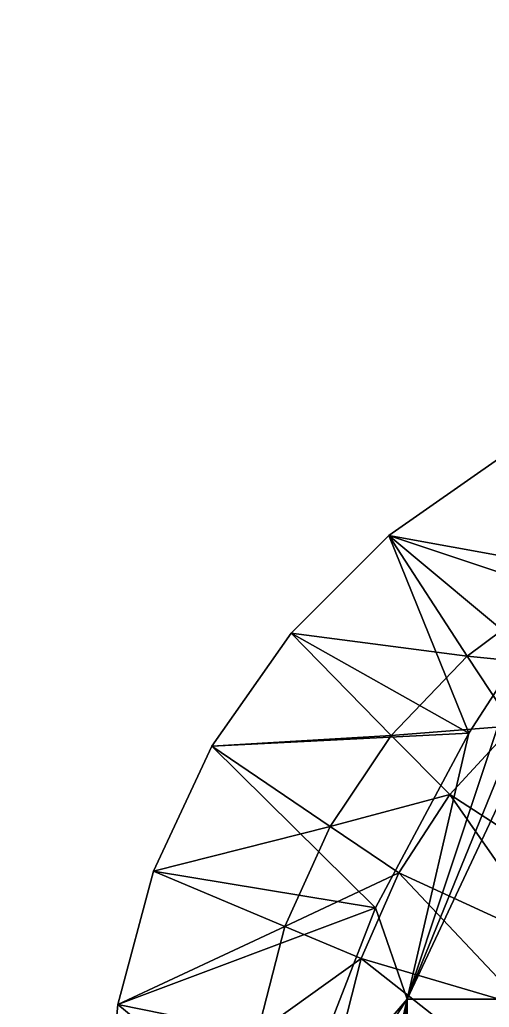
# Model space of a CAD drawing. Header units: inches. Extents: x 0 to 46333, y 12439 to 30520.
# Drawn here: x 18815.18 to 18837.78, y 16793.42 to 16840.93 of the extents above; entities that cross this region are included whole.
import ezdxf

# ---------------------------------------------------------------- set-up
doc = ezdxf.new("R2010")
doc.units = ezdxf.units.IN
doc.header["$MEASUREMENT"] = 0
doc.layers.add('DLX_FL1_LUM', color=7, linetype='Continuous', true_color=0xffd400)
doc.layers.add('DOOR', color=2, linetype='Continuous', lineweight=0)
doc.layers.add('v.p', color=7, linetype='Continuous')

# ---------------------------------------------------------------- blocks, each defined once
blk = doc.blocks.new('first floor civil')
at = {"layer": 'DOOR', "color": 9}
blk.add_arc((601042.111, 123266.222), 900, 270, 0, dxfattribs=at)

msp = doc.modelspace()

# ---------------------------------------------------------------- linework, layer by layer
at = {"layer": 'DLX_FL1_LUM'}
for points in [[(18838.387, 16819.913, 0), (18832.944, 16816.11, 0)], [(18832.944, 16816.11, 0), (18838.387, 16819.913, 0)], [(18844.961, 16817.514, 0), (18833.823, 16793.813, 0)], [(18833.823, 16793.813, 0), (18844.961, 16817.514, 0)], [(18832.944, 16816.11, 0), (18828.245, 16811.42, 0)], [(18828.245, 16811.42, 0), (18832.944, 16816.11, 0)], [(18836.71, 16810.305, 0), (18832.944, 16816.11, 0)], [(18840.943, 16813.454, 0), (18832.944, 16816.11, 0)], [(18832.944, 16816.11, 0), (18836.71, 16810.305, 0)], [(18832.944, 16816.11, 0), (18840.943, 16813.454, 0)], [(18842.231, 16814.428, 0), (18832.944, 16816.11, 0)], [(18832.944, 16816.11, 0), (18836.794, 16806.613, 0)], [(18839.442, 16810.702, 0), (18832.944, 16816.11, 0)], [(18832.944, 16816.11, 0), (18842.231, 16814.428, 0)], [(18836.794, 16806.613, 0), (18832.944, 16816.11, 0)], [(18832.944, 16816.11, 0), (18839.442, 16810.702, 0)], [(18833.823, 16793.813, 0), (18842.231, 16814.428, 0)], [(18842.231, 16814.428, 0), (18833.823, 16793.813, 0)], [(18840.943, 16813.454, 0), (18836.71, 16810.305, 0)], [(18836.71, 16810.305, 0), (18840.943, 16813.454, 0)], [(18828.245, 16811.42, 0), (18824.432, 16805.985, 0)], [(18824.432, 16805.985, 0), (18828.245, 16811.42, 0)], [(18833.066, 16806.488, 0), (18828.245, 16811.42, 0)], [(18836.71, 16810.305, 0), (18828.245, 16811.42, 0)], [(18828.245, 16811.42, 0), (18833.066, 16806.488, 0)], [(18828.245, 16811.42, 0), (18836.71, 16810.305, 0)], [(18828.245, 16811.42, 0), (18836.794, 16806.613, 0)], [(18836.794, 16806.613, 0), (18828.245, 16811.42, 0)], [(18836.71, 16810.305, 0), (18833.066, 16806.488, 0)], [(18833.066, 16806.488, 0), (18836.71, 16810.305, 0)], [(18839.442, 16810.702, 0), (18833.823, 16793.813, 0)], [(18833.823, 16793.813, 0), (18839.442, 16810.702, 0)], [(18836.71, 16810.305, 0), (18838.93, 16806.964, 0)], [(18842.476, 16809.728, 0), (18836.71, 16810.305, 0)], [(18836.71, 16810.305, 0), (18842.476, 16809.728, 0)], [(18838.93, 16806.964, 0), (18836.71, 16810.305, 0)], [(18839.442, 16810.702, 0), (18836.794, 16806.613, 0)], [(18836.794, 16806.613, 0), (18839.442, 16810.702, 0)], [(18836.794, 16806.613, 0), (18824.432, 16805.985, 0)], [(18824.432, 16805.985, 0), (18836.794, 16806.613, 0)], [(18836.794, 16806.613, 0), (18832.298, 16798.21, 0)], [(18832.298, 16798.21, 0), (18836.794, 16806.613, 0)], [(18838.93, 16806.964, 0), (18833.066, 16806.488, 0)], [(18833.066, 16806.488, 0), (18838.93, 16806.964, 0)], [(18836.794, 16806.613, 0), (18833.823, 16793.813, 0)], [(18833.823, 16793.813, 0), (18836.794, 16806.613, 0)], [(18835.884, 16803.656, 0), (18838.93, 16806.964, 0)], [(18838.93, 16806.964, 0), (18835.884, 16803.656, 0)], [(18833.066, 16806.488, 0), (18824.432, 16805.985, 0)], [(18824.432, 16805.985, 0), (18833.066, 16806.488, 0)], [(18833.066, 16806.488, 0), (18830.116, 16802.113, 0)], [(18830.116, 16802.113, 0), (18833.066, 16806.488, 0)], [(18833.066, 16806.488, 0), (18835.884, 16803.656, 0)], [(18835.884, 16803.656, 0), (18833.066, 16806.488, 0)], [(18824.432, 16805.985, 0), (18821.62, 16799.971, 0)], [(18821.62, 16799.971, 0), (18824.432, 16805.985, 0)], [(18830.116, 16802.113, 0), (18824.432, 16805.985, 0)], [(18824.432, 16805.985, 0), (18830.116, 16802.113, 0)], [(18824.432, 16805.985, 0), (18832.298, 16798.21, 0)], [(18832.298, 16798.21, 0), (18824.432, 16805.985, 0)], [(18835.884, 16803.656, 0), (18830.116, 16802.113, 0)], [(18830.116, 16802.113, 0), (18835.884, 16803.656, 0)], [(18833.424, 16799.892, 0), (18835.884, 16803.656, 0)], [(18835.884, 16803.656, 0), (18833.424, 16799.892, 0)], [(18840.916, 16796.447, 0), (18835.884, 16803.656, 0)], [(18842.822, 16799.164, 0), (18835.884, 16803.656, 0)], [(18835.884, 16803.656, 0), (18840.916, 16796.447, 0)], [(18835.884, 16803.656, 0), (18842.822, 16799.164, 0)], [(18830.116, 16802.113, 0), (18821.62, 16799.971, 0)], [(18821.62, 16799.971, 0), (18830.116, 16802.113, 0)], [(18830.116, 16802.113, 0), (18827.946, 16797.303, 0)], [(18827.946, 16797.303, 0), (18830.116, 16802.113, 0)], [(18830.116, 16802.113, 0), (18833.424, 16799.892, 0)], [(18833.424, 16799.892, 0), (18830.116, 16802.113, 0)], [(18821.62, 16799.971, 0), (18819.896, 16793.56, 0)], [(18819.896, 16793.56, 0), (18821.62, 16799.971, 0)], [(18827.946, 16797.303, 0), (18821.62, 16799.971, 0)], [(18821.62, 16799.971, 0), (18827.946, 16797.303, 0)], [(18832.298, 16798.21, 0), (18821.62, 16799.971, 0)], [(18821.62, 16799.971, 0), (18832.298, 16798.21, 0)], [(18833.424, 16799.892, 0), (18827.946, 16797.303, 0)], [(18827.946, 16797.303, 0), (18833.424, 16799.892, 0)], [(18831.615, 16795.775, 0), (18833.424, 16799.892, 0)], [(18833.424, 16799.892, 0), (18831.615, 16795.775, 0)], [(18839.509, 16793.44, 0), (18833.424, 16799.892, 0)], [(18840.916, 16796.447, 0), (18833.424, 16799.892, 0)], [(18833.424, 16799.892, 0), (18839.509, 16793.44, 0)], [(18833.424, 16799.892, 0), (18840.916, 16796.447, 0)], [(18832.298, 16798.21, 0), (18819.896, 16793.56, 0)], [(18819.896, 16793.56, 0), (18832.298, 16798.21, 0)], [(18832.298, 16798.21, 0), (18827.925, 16786.937, 0)], [(18827.925, 16786.937, 0), (18832.298, 16798.21, 0)], [(18832.298, 16798.21, 0), (18833.823, 16793.813, 0)], [(18833.823, 16793.813, 0), (18832.298, 16798.21, 0)], [(18827.946, 16797.303, 0), (18819.896, 16793.56, 0)], [(18819.896, 16793.56, 0), (18827.946, 16797.303, 0)], [(18827.946, 16797.303, 0), (18826.618, 16792.197, 0)], [(18826.618, 16792.197, 0), (18827.946, 16797.303, 0)], [(18827.946, 16797.303, 0), (18831.615, 16795.775, 0)], [(18831.615, 16795.775, 0), (18827.946, 16797.303, 0)], [(18831.615, 16795.775, 0), (18826.618, 16792.197, 0)], [(18826.618, 16792.197, 0), (18831.615, 16795.775, 0)], [(18830.51, 16791.417, 0), (18831.615, 16795.775, 0)], [(18831.615, 16795.775, 0), (18830.51, 16791.417, 0)], [(18838.647, 16790.234, 0), (18831.615, 16795.775, 0)], [(18839.509, 16793.44, 0), (18831.615, 16795.775, 0)], [(18831.615, 16795.775, 0), (18838.647, 16790.234, 0)], [(18831.615, 16795.775, 0), (18839.509, 16793.44, 0)], [(18825.945, 16759.199, 0), (18833.823, 16793.813, 0)], [(18833.823, 16793.813, 0), (18825.945, 16759.199, 0)], [(18826.815, 16783.177, 0), (18833.823, 16793.813, 0)], [(18833.823, 16793.813, 0), (18826.815, 16783.177, 0)], [(18827.925, 16786.937, 0), (18833.823, 16793.813, 0)], [(18833.823, 16793.813, 0), (18827.925, 16786.937, 0)], [(18833.823, 16793.813, 0), (18829.581, 16759.195, 0)], [(18829.581, 16759.195, 0), (18833.823, 16793.813, 0)], [(18833.823, 16793.813, 0), (18834.058, 16759.191, 0)], [(18840.363, 16793.806, 0), (18833.823, 16793.813, 0)], [(18834.058, 16759.191, 0), (18833.823, 16793.813, 0)], [(18833.823, 16793.813, 0), (18840.363, 16793.806, 0)], [(18819.896, 16793.56, 0), (18819.311, 16786.946, 0)], [(18819.311, 16786.946, 0), (18819.896, 16793.56, 0)], [(18826.618, 16792.197, 0), (18819.896, 16793.56, 0)], [(18819.896, 16793.56, 0), (18826.618, 16792.197, 0)], [(18819.896, 16793.56, 0), (18827.925, 16786.937, 0)], [(18827.925, 16786.937, 0), (18819.896, 16793.56, 0)]]:
    msp.add_polyline3d(points, dxfattribs=at)

# ---------------------------------------------------------------- block references
at = {"layer": 'v.p', "color": 1, "linetype": 'Continuous'}
msp.add_blockref('first floor civil', (-582715.148, -105895.118), dxfattribs=at)

doc.saveas('drawing.dxf')
